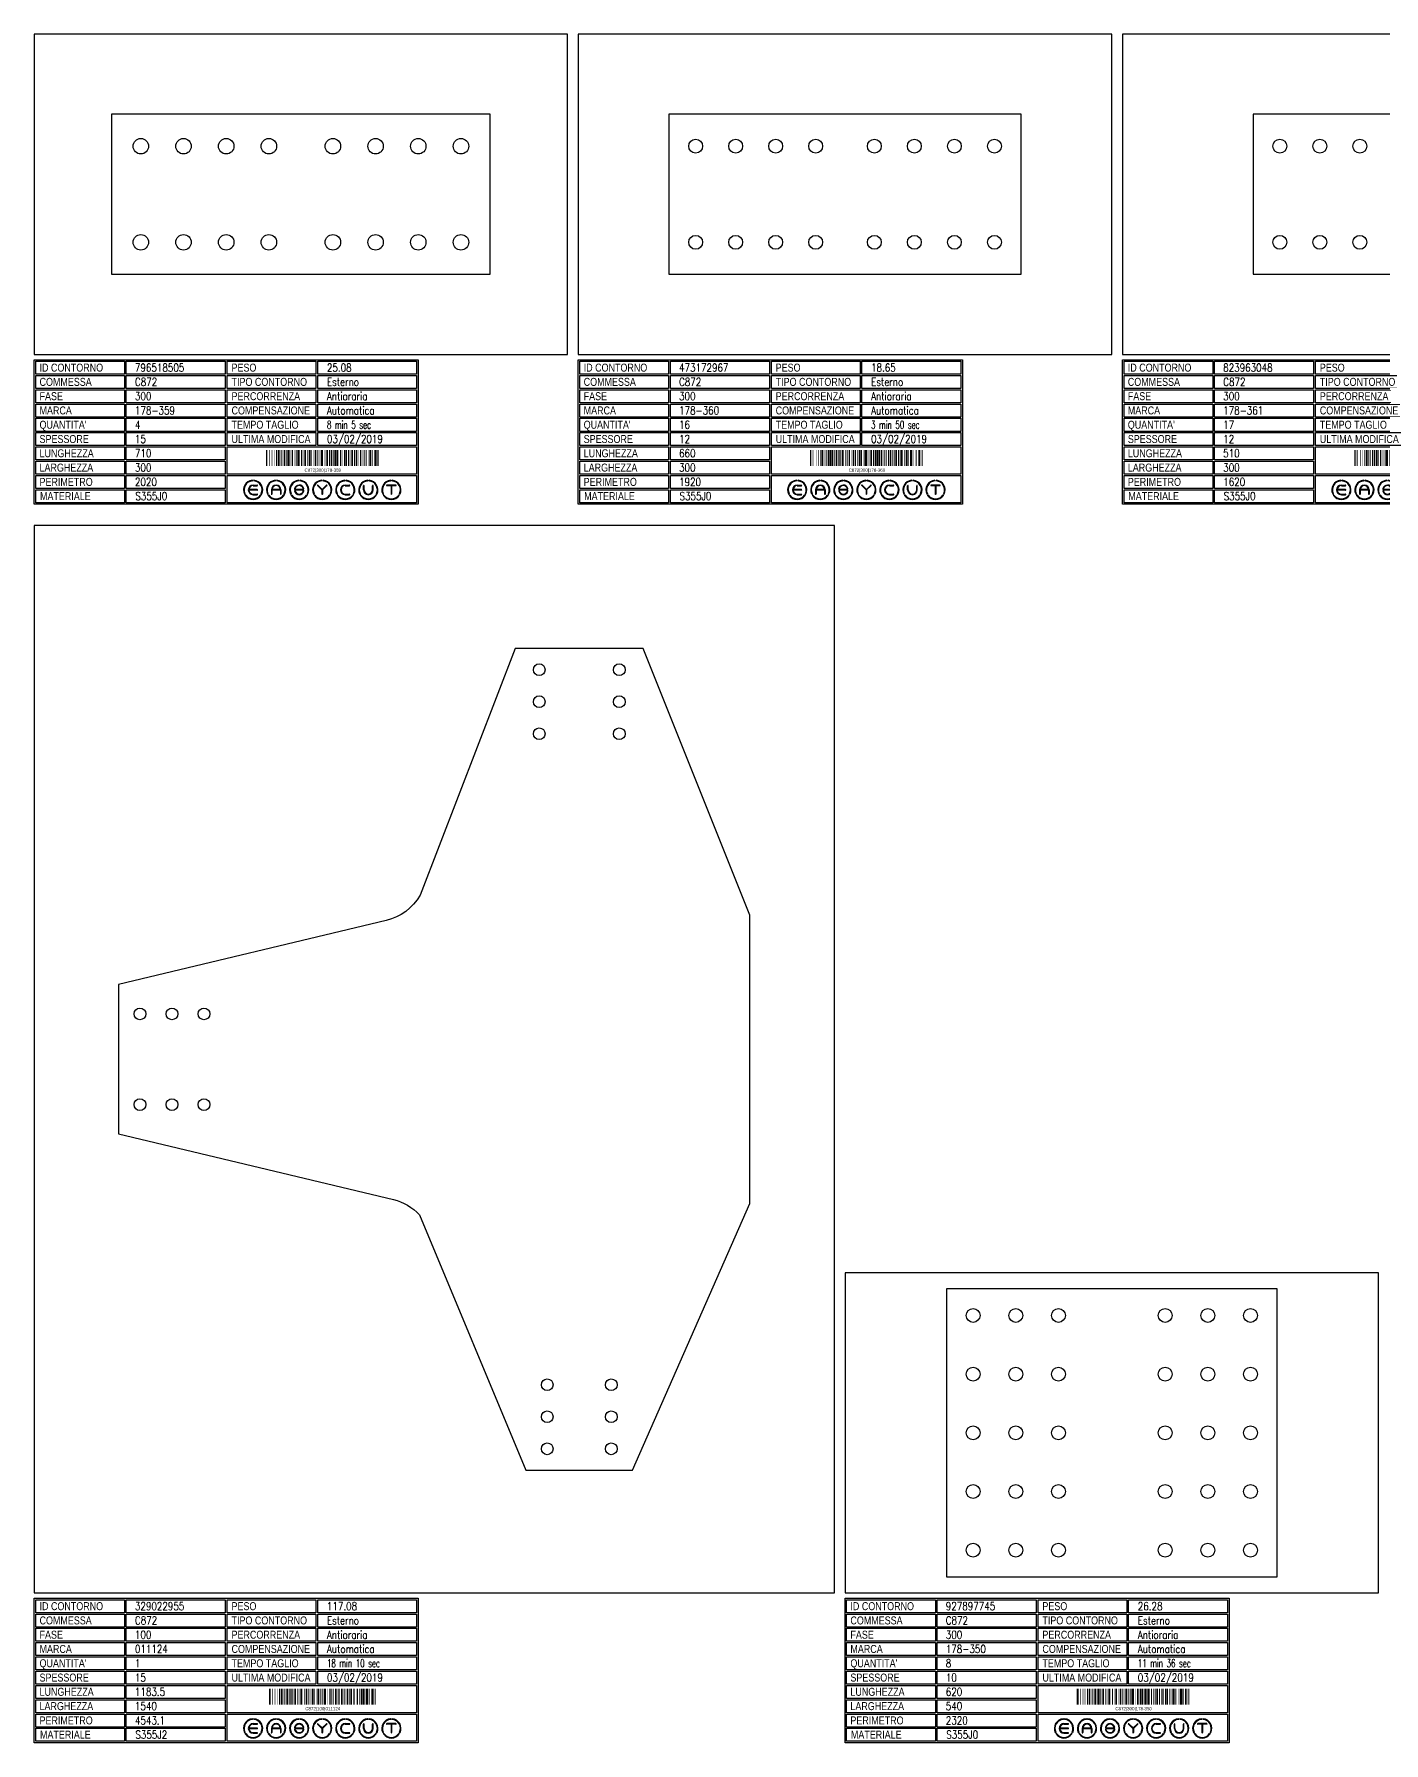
# Model space of a CAD drawing. Header units: millimetres. Extents: x 10000 to 53102, y 10000 to 35064.
# Drawn here: x 10000 to 12530, y 10000 to 13202 of the extents above; entities that cross this region are included whole.
import ezdxf
from ezdxf.enums import TextEntityAlignment as Align

# ---------------------------------------------------------------- set-up
doc = ezdxf.new("R2010")
doc.units = ezdxf.units.MM
doc.styles.add('EasyCutStyle', font='romans.shx', dxfattribs={"width": 0.8})
doc.styles.add('EasyCutStyle1', font='arial.ttf', dxfattribs={"width": 0.8})

# ---------------------------------------------------------------- blocks, each defined once
blk = doc.blocks.new('BlockShape01')
at = {"color": 253}
blk.add_lwpolyline([(0, 0), (720, 0), (720, -271), (0, -271)], close=True, dxfattribs=at)
at = {"color": 2}
for points in [[(3, -2.9), (169.3, -2.9), (169.3, -27.3), (3, -27.3)], [(3, -2.9), (169.3, -2.9), (169.3, -27.3), (3, -27.3)], [(3, -29.6), (169.3, -29.6), (169.3, -54), (3, -54)], [(361.9, -2.9), (528.3, -2.9), (528.3, -27.3), (361.9, -27.3)], [(361.9, -29.6), (528.3, -29.6), (528.3, -54), (361.9, -54)], [(3, -56.4), (169.3, -56.4), (169.3, -80.8), (3, -80.8)], [(361.9, -56.4), (528.3, -56.4), (528.3, -80.8), (361.9, -80.8)], [(3, -83.1), (169.3, -83.1), (169.3, -107.6), (3, -107.6)], [(361.9, -83.1), (528.3, -83.1), (528.3, -107.6), (361.9, -107.6)], [(3, -109.9), (169.3, -109.9), (169.3, -134.3), (3, -134.3)], [(361.9, -109.9), (528.3, -109.9), (528.3, -134.3), (361.9, -134.3)], [(3, -136.7), (169.3, -136.7), (169.3, -161.1), (3, -161.1)], [(361.9, -136.7), (528.3, -136.7), (528.3, -161.1), (361.9, -161.1)], [(3, -163.4), (169.3, -163.4), (169.3, -187.9), (3, -187.9)], [(3, -190.2), (169.3, -190.2), (169.3, -214.6), (3, -214.6)], [(3, -217), (169.3, -217), (169.3, -241.4), (3, -241.4)], [(3, -243.7), (169.3, -243.7), (169.3, -268.1), (3, -268.1)]]:
    blk.add_lwpolyline(points, close=True, dxfattribs=at)
at = {"color": 1}
for points in [[(172.7, -2.9), (358.1, -2.9), (358.1, -27.3), (172.7, -27.3)], [(172.7, -29.6), (358.1, -29.6), (358.1, -54), (172.7, -54)], [(531.6, -2.9), (717, -2.9), (717, -27.3), (531.6, -27.3)], [(531.6, -29.6), (717, -29.6), (717, -54), (531.6, -54)], [(172.7, -56.4), (358.1, -56.4), (358.1, -80.8), (172.7, -80.8)], [(531.6, -56.4), (717, -56.4), (717, -80.8), (531.6, -80.8)], [(172.7, -83.1), (358.1, -83.1), (358.1, -107.6), (172.7, -107.6)], [(531.6, -83.1), (717, -83.1), (717, -107.6), (531.6, -107.6)], [(172.7, -109.9), (358.1, -109.9), (358.1, -134.3), (172.7, -134.3)], [(531.6, -109.9), (717, -109.9), (717, -134.3), (531.6, -134.3)], [(172.7, -136.7), (358.1, -136.7), (358.1, -161.1), (172.7, -161.1)], [(531.6, -136.7), (717, -136.7), (717, -161.1), (531.6, -161.1)], [(172.7, -163.4), (358.1, -163.4), (358.1, -187.9), (172.7, -187.9)], [(172.7, -190.2), (358.1, -190.2), (358.1, -214.6), (172.7, -214.6)], [(361.9, -163.4), (717, -163.4), (717, -214.6), (361.9, -214.6)], [(172.7, -217), (358.1, -217), (358.1, -241.4), (172.7, -241.4)], [(361.9, -217), (717, -217), (717, -268.1), (361.9, -268.1)], [(172.7, -243.7), (358.1, -243.7), (358.1, -268.1), (172.7, -268.1)]]:
    blk.add_lwpolyline(points, close=True, dxfattribs=at)
at = {"color": 161, "style": 'EasyCutStyle1', "width": 0.8}
for s, p in [('ID CONTORNO', (10.1, -22.4)), ('PESO', (370, -22.4)), ('COMMESSA', (10.1, -49.1)), ('FASE', (10.1, -75.9)), ('TIPO CONTORNO', (370, -49.1)), ('PERCORRENZA', (370, -75.9)), ('MARCA', (10.1, -102.6)), ('COMPENSAZIONE', (370, -102.6)), ("QUANTITA'", (10.1, -129.4)), ('TEMPO TAGLIO', (370, -129.4)), ('SPESSORE', (10.1, -156.2)), ('ULTIMA MODIFICA', (370, -156.2)), ('LUNGHEZZA', (10.1, -182.9)), ('LARGHEZZA', (10.1, -209.7)), ('PERIMETRO', (10.1, -236.5)), ('MATERIALE', (11, -263.2))]:
    blk.add_text(s, height=15, dxfattribs=at).set_placement(p)
at = {"style": 'EasyCutStyle'}
for tag, p, width in [('IDSHAPE', (188.9, -22.4), 0.8), ('WEIGTHSHAPE', (548.8, -22.4), 0.8), ('ORDERSHAPE', (188.9, -49.1), 0.8), ('PHASESHAPE', (188.9, -75.9), 0.8), ('TYPESHAPE', (548.8, -49.1), 0.8), ('JOUSHAPE', (548.8, -75.9), 0.8), ('MKSHAPE', (188.9, -102.6), 0.8), ('COMPSHAPE', (548.8, -102.6), 0.8), ('QTASHAPE', (188.9, -129.4), 0.8), ('TIMECUTSHAPE', (548.8, -129.4), 0.65), ('TKSHAPE', (188.9, -156.2), 0.8), ('LASTMODIFYSHAPE', (548.8, -156.2), 0.8), ('LENGTHSHAPE', (188.9, -182.9), 0.8), ('HEIGHTSHAPE', (188.9, -209.7), 0.8), ('PERIMETERSHAPE', (188.9, -236.5), 0.8), ('MATSHAPE', (189.8, -263.2), 0.8)]:
    blk.add_attdef(tag, p, '', height=15, dxfattribs=dict(at, width=width))
blk = doc.blocks.new('Logo')
for color, points in [(140, [(-144.9, -7.2, -1), (-145.9, -7.6, -0.520567), (-131.2, 17.9, -1), (-131.1, 16.9, 0.520567)]), (256, [(-121.7, 0.5), (-137.5, 0.5, -0.394366), (-129.6, 7.9), (-121.7, 7.9, 1), (-121.7, 9), (-129.6, 9, 1), (-129.6, -9), (-121.7, -9, 1), (-121.7, -7.9), (-129.6, -7.9, -0.394366), (-137.5, -0.5), (-121.7, -0.5, 1)]), (140, [(-114.3, -7.2, 1), (-113.3, -7.6, 0.520567), (-128, 17.9, 0.916853), (-128.2, 16.9, 0.043377), (-128.1, 16.9, -0.520567)]), (140, [(-101.7, -7.2, -1), (-102.7, -7.6, -0.520567), (-88, 17.9, -1), (-87.9, 16.9, 0.520567)]), (140, [(-71.1, -7.2, 1), (-70.1, -7.6, 0.520567), (-84.8, 17.9, 1), (-84.9, 16.9, -0.520567)]), (140, [(-58.5, -7.2, -1), (-59.5, -7.6, -0.520567), (-44.8, 17.9, -1), (-44.7, 16.9, 0.520567)]), (256, [(-36.6, -0.5, -0.486114), (-35.5, -1.9, -0.776377), (-50.9, -2, 1), (-51.9, -2.3, 0.776377), (-34.5, -2.1, 0.486114), (-36.6, 0.5), (-49.8, 0.5, -0.486114), (-50.9, 1.9, -0.776377), (-35.5, 2, 1), (-34.5, 2.3, 0.776377), (-51.9, 2.1, 0.486114), (-49.8, -0.5)]), (140, [(-27.9, -7.2, 1), (-26.9, -7.6, 0.520567), (-41.6, 17.9, 1), (-41.7, 16.9, -0.520567)]), (140, [(-15.3, -7.2, -1), (-16.3, -7.6, -0.520567), (-1.6, 17.9, -1), (-1.5, 16.9, 0.520567)]), (256, [(0, 0.8), (-8.1, 8.8, 1), (-8.8, 8.1), (-0.5, -0.2), (-0.5, -7.9, 1), (0.5, -7.9), (0.5, -0.2), (8.8, 8.1, 1), (8.1, 8.8)]), (140, [(15.3, -7.2, 1), (16.3, -7.6, 0.520567), (1.6, 17.9, 1), (1.5, 16.9, -0.520567)]), (140, [(27.9, -7.2, -1), (26.9, -7.6, -0.520567), (41.6, 17.9, -1), (41.7, 16.9, 0.520567)]), (256, [(43.2, -9), (51.1, -9, 1), (51.1, -7.9), (43.2, -7.9, -1), (43.2, 7.9), (51.1, 7.9, 1), (51.1, 9), (43.2, 9, 1)]), (140, [(58.5, -7.2, 1), (59.5, -7.6, 0.520567), (44.8, 17.9, 1), (44.7, 16.9, -0.520567)]), (140, [(71.1, -7.2, -1), (70.1, -7.6, -0.520567), (84.8, 17.9, -1), (84.9, 16.9, 0.520567)]), (256, [(78.5, 0), (78.5, 7.9, 1), (77.4, 7.9), (77.4, 0, 1), (95.4, 0), (95.4, 7.9, 1), (94.3, 7.9), (94.3, 0, -1)]), (140, [(101.7, -7.2, 1), (102.7, -7.6, 0.520567), (88, 17.9, 1), (87.9, 16.9, -0.520567)]), (140, [(114.3, -7.2, -1), (113.3, -7.6, -0.520567), (128, 17.9, -1), (128.1, 16.9, 0.520567)]), (256, [(121.1, 9, 1), (121.1, 7.9), (129.1, 7.9), (129.1, -7.9, 1), (130.1, -7.9), (130.1, 7.9), (138.1, 7.9, 1), (138.1, 9)]), (140, [(144.9, -7.2, 1), (145.9, -7.6, 0.520567), (131.2, 17.9, 1), (131.1, 16.9, -0.520567)]), (140, [(-114.9, -10.3, 1), (-115.7, -9.7, -0.520567), (-143.5, -9.7, 1), (-144.3, -10.3, 0.520567)]), (140, [(-71.7, -10.3, 1), (-72.5, -9.7, -0.520567), (-100.3, -9.7, 1), (-101.1, -10.3, 0.520567)]), (140, [(-28.5, -10.3, 1), (-29.3, -9.7, -0.520567), (-57.1, -9.7, 1), (-57.9, -10.3, 0.520567)]), (140, [(14.7, -10.3, 1), (13.9, -9.7, -0.520567), (-13.9, -9.7, 1), (-14.7, -10.3, 0.520567)]), (140, [(57.9, -10.3, 1), (57.1, -9.7, -0.520567), (29.3, -9.7, 1), (28.5, -10.3, 0.520567)]), (140, [(101.1, -10.3, 1), (100.3, -9.7, -0.520567), (72.5, -9.7, 1), (71.7, -10.3, 0.520567)]), (140, [(144.3, -10.3, 1), (143.5, -9.7, -0.520567), (115.7, -9.7, 1), (114.9, -10.3, 0.520567)])]:
    blk.add_hatch(color=color).paths.add_polyline_path(points)
h = blk.add_hatch(color=256)
h.paths.add_polyline_path([(-78.5, -0.5), (-78.5, -7.9, 1), (-77.4, -7.9), (-77.4, 0, 1), (-95.4, 0), (-95.4, -7.9, 1), (-94.3, -7.9), (-94.3, -0.5)])
h.paths.add_polyline_path([(-94.3, 0.5, -0.933992), (-78.5, 0.5)], flags=16)
for p, q in [((-121.7, 0.5), (-137.5, 0.5)), ((-129.6, 9), (-121.7, 9)), ((-129.6, 7.9), (-121.7, 7.9)), ((-95.4, 0), (-95.4, -7.9)), ((-78.5, 0.5), (-94.3, 0.5)), ((-77.4, 0), (-77.4, -7.9)), ((-36.6, 0.5), (-49.8, 0.5)), ((-0.5, -0.2), (-8.8, 8.1)), ((0, 0.8), (-8.1, 8.8)), ((0, 0.8), (8.1, 8.8)), ((0.5, -0.2), (8.8, 8.1)), ((43.2, 9), (51.1, 9)), ((43.2, 7.9), (51.1, 7.9)), ((77.4, 0), (77.4, 7.9)), ((78.5, 0), (78.5, 7.9)), ((94.3, 0), (94.3, 7.9)), ((95.4, 0), (95.4, 7.9)), ((138.1, 9), (121.1, 9)), ((129.1, 7.9), (121.1, 7.9)), ((129.1, 7.9), (129.1, -7.9)), ((130.1, 7.9), (130.1, -7.9)), ((138.1, 7.9), (130.1, 7.9)), ((-121.7, -0.5), (-137.5, -0.5)), ((-129.6, -7.9), (-121.7, -7.9)), ((-129.6, -9), (-121.7, -9)), ((-94.3, -0.5), (-94.3, -7.9)), ((-78.5, -0.5), (-94.3, -0.5)), ((-78.5, -0.5), (-78.5, -7.9)), ((-36.6, -0.5), (-49.8, -0.5)), ((-0.5, -0.2), (-0.5, -7.9)), ((0.5, -0.2), (0.5, -7.9)), ((43.2, -7.9), (51.1, -7.9)), ((43.2, -9), (51.1, -9))]:
    blk.add_line(p, q)
at = {"color": 140}
for centre, radius, start, end in [((-129.6, 0), 18, 95, 205), ((-129.6, 0), 16.9, 95, 205), ((-131.1, 17.4), 0.54, 275, 95), ((-128.1, 17.4), 0.54, 85, 265), ((-129.6, 0), 16.9, 335, 85), ((-129.6, 0), 18, 335, 85), ((-86.4, 0), 18, 95, 205), ((-86.4, 0), 16.9, 95, 205), ((-87.9, 17.4), 0.54, 275, 95), ((-84.9, 17.4), 0.54, 85, 265), ((-86.4, 0), 16.9, 335, 85), ((-86.4, 0), 18, 335, 85), ((-43.2, 0), 18, 95, 205), ((-43.2, 0), 16.9, 95, 205), ((-44.7, 17.4), 0.54, 275, 95), ((-41.7, 17.4), 0.54, 85, 265), ((-43.2, 0), 16.9, 335, 85), ((-43.2, 0), 18, 335, 85), ((0, 0), 18, 95, 205), ((0, 0), 16.9, 95, 205), ((-1.5, 17.4), 0.54, 275, 95), ((1.5, 17.4), 0.54, 85, 265), ((0, 0), 16.9, 335, 85), ((0, 0), 18, 335, 85), ((43.2, 0), 18, 95, 205), ((43.2, 0), 16.9, 95, 205), ((41.7, 17.4), 0.54, 275, 95), ((44.7, 17.4), 0.54, 85, 265), ((43.2, 0), 16.9, 335, 85), ((43.2, 0), 18, 335, 85), ((86.4, 0), 18, 95, 205), ((86.4, 0), 16.9, 95, 205), ((84.9, 17.4), 0.54, 275, 95), ((87.9, 17.4), 0.54, 85, 265), ((86.4, 0), 16.9, 335, 85), ((86.4, 0), 18, 335, 85), ((129.6, 0), 18, 95, 205), ((129.6, 0), 16.9, 95, 205), ((128.1, 17.4), 0.54, 275, 95), ((131.1, 17.4), 0.54, 85, 265), ((129.6, 0), 16.9, 335, 85), ((129.6, 0), 18, 335, 85), ((-145.4, -7.4), 0.54, 205, 25), ((-143.9, -10), 0.54, 35, 215), ((-129.6, 0), 18, 215, 325), ((-129.6, 0), 16.9, 215, 325), ((-115.3, -10), 0.54, 325, 145), ((-113.8, -7.4), 0.54, 155, 335), ((-102.2, -7.4), 0.54, 205, 25), ((-100.7, -10), 0.54, 35, 215), ((-86.4, 0), 18, 215, 325), ((-86.4, 0), 16.9, 215, 325), ((-72.1, -10), 0.54, 325, 145), ((-70.6, -7.4), 0.54, 155, 335), ((-59, -7.4), 0.54, 205, 25), ((-57.5, -10), 0.54, 35, 215), ((-43.2, 0), 18, 215, 325), ((-43.2, 0), 16.9, 215, 325), ((-28.9, -10), 0.54, 325, 145), ((-27.4, -7.4), 0.54, 155, 335), ((-15.8, -7.4), 0.54, 205, 25), ((-14.3, -10), 0.54, 35, 215), ((0, 0), 18, 215, 325), ((0, 0), 16.9, 215, 325), ((14.3, -10), 0.54, 325, 145), ((15.8, -7.4), 0.54, 155, 335), ((27.4, -7.4), 0.54, 205, 25), ((28.9, -10), 0.54, 35, 215), ((43.2, 0), 18, 215, 325), ((43.2, 0), 16.9, 215, 325), ((57.5, -10), 0.54, 325, 145), ((59, -7.4), 0.54, 155, 335), ((70.6, -7.4), 0.54, 205, 25), ((72.1, -10), 0.54, 35, 215), ((86.4, 0), 18, 215, 325), ((86.4, 0), 16.9, 215, 325), ((100.7, -10), 0.54, 325, 145), ((102.2, -7.4), 0.54, 155, 335), ((113.8, -7.4), 0.54, 205, 25), ((115.3, -10), 0.54, 35, 215), ((129.6, 0), 18, 215, 325), ((129.6, 0), 16.9, 215, 325), ((143.9, -10), 0.54, 325, 145), ((145.4, -7.4), 0.54, 155, 335)]:
    blk.add_arc(centre, radius, start, end, dxfattribs=at)
for centre, radius, start, end in [((-129.6, 0), 9, 90, 270), ((-129.6, 0), 7.92, 90, 176.0904), ((-121.7, 8.5), 0.54, 270, 90), ((-121.7, 0), 0.54, 270, 90), ((-86.4, 0), 9, 0, 180), ((-86.4, 0), 7.92, 3.9096, 176.0904), ((-49.8, 1.6), 2.16, 166.2998, 270), ((-43.2, 0), 9, 15, 166.2998), ((-43.2, 0), 7.92, 15, 166.2998), ((-49.8, 1.6), 1.08, 166.2998, 270), ((-36.6, -1.6), 2.16, 346.2998, 90), ((-35, 2.2), 0.54, 195, 15), ((-8.5, 8.5), 0.54, 45, 225), ((8.5, 8.5), 0.54, 315, 135), ((43.2, 0), 9, 90, 270), ((43.2, 0), 7.92, 90, 270), ((51.1, 8.5), 0.54, 270, 90), ((77.9, 7.9), 0.54, 0, 180), ((86.4, 0), 9, 180, 0), ((86.4, 0), 7.92, 180, 0), ((94.9, 7.9), 0.54, 0, 180), ((121.1, 8.5), 0.54, 90, 270), ((138.1, 8.5), 0.54, 270, 90), ((-129.6, 0), 7.92, 183.9096, 270), ((-121.7, -8.5), 0.54, 270, 90), ((-94.9, -7.9), 0.54, 180, 0), ((-77.9, -7.9), 0.54, 180, 0), ((-51.4, -2.2), 0.54, 15, 195), ((-43.2, 0), 9, 195, 346.2998), ((-43.2, 0), 7.92, 195, 346.2998), ((-36.6, -1.6), 1.08, 346.2998, 90), ((0, -7.9), 0.54, 180, 0), ((51.1, -8.5), 0.54, 270, 90), ((129.6, -7.9), 0.54, 180, 0)]:
    blk.add_arc(centre, radius, start, end)
blk = doc.blocks.new('329022955_128', base_point=(381.75, -450))
at = {"linetype": 'Continuous'}
for points, const_width in [([(382.75, -450), (382.75, -420)], 2), ([(385.25, -450), (385.25, -420)], 1), ([(388.25, -450), (388.25, -420)], 1), ([(393.25, -450), (393.25, -420)], 1), ([(397.25, -450), (397.25, -420)], 1), ([(401.75, -450), (401.75, -420)], 2), ([(405.25, -450), (405.25, -420)], 3), ([(408.25, -450), (408.25, -420)], 1), ([(411.75, -450), (411.75, -420)], 2), ([(416.25, -450), (416.25, -420)], 3), ([(419.75, -450), (419.75, -420)], 2), ([(423.25, -450), (423.25, -420)], 3), ([(426.75, -450), (426.75, -420)], 2), ([(431.25, -450), (431.25, -420)], 3), ([(435.25, -450), (435.25, -420)], 1), ([(437.25, -450), (437.25, -420)], 1), ([(439.25, -450), (439.25, -420)], 1), ([(442.75, -450), (442.75, -420)], 4), ([(448.25, -450), (448.25, -420)], 1), ([(452.25, -450), (452.25, -420)], 3), ([(456.75, -450), (456.75, -420)], 2), ([(459.25, -450), (459.25, -420)], 1), ([(463.25, -450), (463.25, -420)], 3), ([(466.75, -450), (466.75, -420)], 2), ([(470.25, -450), (470.25, -420)], 1), ([(474.25, -450), (474.25, -420)], 3), ([(477.75, -450), (477.75, -420)], 2), ([(481.25, -450), (481.25, -420)], 1), ([(483.25, -450), (483.25, -420)], 1), ([(486.75, -450), (486.75, -420)], 4), ([(492.25, -450), (492.25, -420)], 1), ([(496.25, -450), (496.25, -420)], 3), ([(499.75, -450), (499.75, -420)], 2), ([(503.25, -450), (503.25, -420)], 1), ([(507.25, -450), (507.25, -420)], 3), ([(511.75, -450), (511.75, -420)], 2), ([(514.25, -450), (514.25, -420)], 1), ([(518.25, -450), (518.25, -420)], 3), ([(522.75, -450), (522.75, -420)], 2), ([(525.25, -450), (525.25, -420)], 1), ([(529.25, -450), (529.25, -420)], 3), ([(533.75, -450), (533.75, -420)], 2), ([(536.75, -450), (536.75, -420)], 2), ([(541.25, -450), (541.25, -420)], 3), ([(545.25, -450), (545.25, -420)], 1), ([(547.75, -450), (547.75, -420)], 2), ([(551.25, -450), (551.25, -420)], 1), ([(555.25, -450), (555.25, -420)], 3), ([(558.75, -450), (558.75, -420)], 2), ([(561.75, -450), (561.75, -420)], 2), ([(565.75, -450), (565.75, -420)], 4), ([(569.75, -450), (569.75, -420)], 2), ([(575.25, -450), (575.25, -420)], 3), ([(578.25, -450), (578.25, -420)], 1), ([(580.75, -450), (580.75, -420)], 2)]:
    blk.add_lwpolyline(points, dxfattribs=dict(at, const_width=const_width))
blk.add_text('C872|100|011124', height=6).set_placement((482.75, -460.5), align=Align.CENTER)
blk = doc.blocks.new('927897745_128', base_point=(350, -250))
at = {"linetype": 'Continuous'}
for points, const_width in [([(351, -250), (351, -220)], 2), ([(353.5, -250), (353.5, -220)], 1), ([(356.5, -250), (356.5, -220)], 1), ([(361.5, -250), (361.5, -220)], 1), ([(365.5, -250), (365.5, -220)], 1), ([(370, -250), (370, -220)], 2), ([(373.5, -250), (373.5, -220)], 3), ([(376.5, -250), (376.5, -220)], 1), ([(380, -250), (380, -220)], 2), ([(384.5, -250), (384.5, -220)], 3), ([(388, -250), (388, -220)], 2), ([(391.5, -250), (391.5, -220)], 3), ([(395, -250), (395, -220)], 2), ([(399.5, -250), (399.5, -220)], 3), ([(403.5, -250), (403.5, -220)], 1), ([(405.5, -250), (405.5, -220)], 1), ([(407.5, -250), (407.5, -220)], 1), ([(411, -250), (411, -220)], 4), ([(417, -250), (417, -220)], 2), ([(420.5, -250), (420.5, -220)], 1), ([(423.5, -250), (423.5, -220)], 3), ([(427.5, -250), (427.5, -220)], 1), ([(431.5, -250), (431.5, -220)], 3), ([(435, -250), (435, -220)], 2), ([(438.5, -250), (438.5, -220)], 1), ([(442.5, -250), (442.5, -220)], 3), ([(446, -250), (446, -220)], 2), ([(449.5, -250), (449.5, -220)], 1), ([(451.5, -250), (451.5, -220)], 1), ([(455, -250), (455, -220)], 4), ([(460.5, -250), (460.5, -220)], 1), ([(464.5, -250), (464.5, -220)], 3), ([(469, -250), (469, -220)], 2), ([(472.5, -250), (472.5, -220)], 3), ([(476, -250), (476, -220)], 2), ([(479.5, -250), (479.5, -220)], 3), ([(483.5, -250), (483.5, -220)], 3), ([(486.5, -250), (486.5, -220)], 1), ([(490, -250), (490, -220)], 2), ([(493.5, -250), (493.5, -220)], 1), ([(497, -250), (497, -220)], 2), ([(500.5, -250), (500.5, -220)], 3), ([(505, -250), (505, -220)], 2), ([(508.5, -250), (508.5, -220)], 1), ([(511.5, -250), (511.5, -220)], 3), ([(516, -250), (516, -220)], 2), ([(519.5, -250), (519.5, -220)], 3), ([(523.5, -250), (523.5, -220)], 1), ([(526.5, -250), (526.5, -220)], 1), ([(530.5, -250), (530.5, -220)], 3), ([(534, -250), (534, -220)], 2), ([(537.5, -250), (537.5, -220)], 1), ([(540.5, -250), (540.5, -220)], 1), ([(545, -250), (545, -220)], 4), ([(549, -250), (549, -220)], 2), ([(554.5, -250), (554.5, -220)], 3), ([(557.5, -250), (557.5, -220)], 1), ([(560, -250), (560, -220)], 2)]:
    blk.add_lwpolyline(points, dxfattribs=dict(at, const_width=const_width))
blk.add_text('C872|300|178-350', height=6).set_placement((456.5, -260.5), align=Align.CENTER)
blk = doc.blocks.new('796518505_128', base_point=(395, -370))
at = {"linetype": 'Continuous'}
for points, const_width in [([(396, -370), (396, -340)], 2), ([(398.5, -370), (398.5, -340)], 1), ([(401.5, -370), (401.5, -340)], 1), ([(406.5, -370), (406.5, -340)], 1), ([(410.5, -370), (410.5, -340)], 1), ([(415, -370), (415, -340)], 2), ([(418.5, -370), (418.5, -340)], 3), ([(421.5, -370), (421.5, -340)], 1), ([(425, -370), (425, -340)], 2), ([(429.5, -370), (429.5, -340)], 3), ([(433, -370), (433, -340)], 2), ([(436.5, -370), (436.5, -340)], 3), ([(440, -370), (440, -340)], 2), ([(444.5, -370), (444.5, -340)], 3), ([(448.5, -370), (448.5, -340)], 1), ([(450.5, -370), (450.5, -340)], 1), ([(452.5, -370), (452.5, -340)], 1), ([(456, -370), (456, -340)], 4), ([(462, -370), (462, -340)], 2), ([(465.5, -370), (465.5, -340)], 1), ([(468.5, -370), (468.5, -340)], 3), ([(472.5, -370), (472.5, -340)], 1), ([(476.5, -370), (476.5, -340)], 3), ([(480, -370), (480, -340)], 2), ([(483.5, -370), (483.5, -340)], 1), ([(487.5, -370), (487.5, -340)], 3), ([(491, -370), (491, -340)], 2), ([(494.5, -370), (494.5, -340)], 1), ([(496.5, -370), (496.5, -340)], 1), ([(500, -370), (500, -340)], 4), ([(505.5, -370), (505.5, -340)], 1), ([(509.5, -370), (509.5, -340)], 3), ([(514, -370), (514, -340)], 2), ([(517.5, -370), (517.5, -340)], 3), ([(521, -370), (521, -340)], 2), ([(524.5, -370), (524.5, -340)], 3), ([(528.5, -370), (528.5, -340)], 3), ([(531.5, -370), (531.5, -340)], 1), ([(535, -370), (535, -340)], 2), ([(538.5, -370), (538.5, -340)], 1), ([(542, -370), (542, -340)], 2), ([(545.5, -370), (545.5, -340)], 3), ([(550, -370), (550, -340)], 2), ([(553.5, -370), (553.5, -340)], 1), ([(556.5, -370), (556.5, -340)], 3), ([(561, -370), (561, -340)], 2), ([(564.5, -370), (564.5, -340)], 3), ([(568.5, -370), (568.5, -340)], 1), ([(572.5, -370), (572.5, -340)], 3), ([(576.5, -370), (576.5, -340)], 1), ([(579, -370), (579, -340)], 2), ([(583, -370), (583, -340)], 2), ([(586.5, -370), (586.5, -340)], 1), ([(590.5, -370), (590.5, -340)], 3), ([(594, -370), (594, -340)], 2), ([(599.5, -370), (599.5, -340)], 3), ([(602.5, -370), (602.5, -340)], 1), ([(605, -370), (605, -340)], 2)]:
    blk.add_lwpolyline(points, dxfattribs=dict(at, const_width=const_width))
blk.add_text('C872|300|178-359', height=6).set_placement((501.5, -380.5), align=Align.CENTER)
blk = doc.blocks.new('473172967_128', base_point=(370, -370))
at = {"linetype": 'Continuous'}
for points, const_width in [([(371, -370), (371, -340)], 2), ([(373.5, -370), (373.5, -340)], 1), ([(376.5, -370), (376.5, -340)], 1), ([(381.5, -370), (381.5, -340)], 1), ([(385.5, -370), (385.5, -340)], 1), ([(390, -370), (390, -340)], 2), ([(393.5, -370), (393.5, -340)], 3), ([(396.5, -370), (396.5, -340)], 1), ([(400, -370), (400, -340)], 2), ([(404.5, -370), (404.5, -340)], 3), ([(408, -370), (408, -340)], 2), ([(411.5, -370), (411.5, -340)], 3), ([(415, -370), (415, -340)], 2), ([(419.5, -370), (419.5, -340)], 3), ([(423.5, -370), (423.5, -340)], 1), ([(425.5, -370), (425.5, -340)], 1), ([(427.5, -370), (427.5, -340)], 1), ([(431, -370), (431, -340)], 4), ([(437, -370), (437, -340)], 2), ([(440.5, -370), (440.5, -340)], 1), ([(443.5, -370), (443.5, -340)], 3), ([(447.5, -370), (447.5, -340)], 1), ([(451.5, -370), (451.5, -340)], 3), ([(455, -370), (455, -340)], 2), ([(458.5, -370), (458.5, -340)], 1), ([(462.5, -370), (462.5, -340)], 3), ([(466, -370), (466, -340)], 2), ([(469.5, -370), (469.5, -340)], 1), ([(471.5, -370), (471.5, -340)], 1), ([(475, -370), (475, -340)], 4), ([(480.5, -370), (480.5, -340)], 1), ([(484.5, -370), (484.5, -340)], 3), ([(489, -370), (489, -340)], 2), ([(492.5, -370), (492.5, -340)], 3), ([(496, -370), (496, -340)], 2), ([(499.5, -370), (499.5, -340)], 3), ([(503.5, -370), (503.5, -340)], 3), ([(506.5, -370), (506.5, -340)], 1), ([(510, -370), (510, -340)], 2), ([(513.5, -370), (513.5, -340)], 1), ([(517, -370), (517, -340)], 2), ([(520.5, -370), (520.5, -340)], 3), ([(525, -370), (525, -340)], 2), ([(528.5, -370), (528.5, -340)], 1), ([(531.5, -370), (531.5, -340)], 3), ([(536, -370), (536, -340)], 2), ([(540.5, -370), (540.5, -340)], 3), ([(543.5, -370), (543.5, -340)], 1), ([(546.5, -370), (546.5, -340)], 1), ([(550.5, -370), (550.5, -340)], 3), ([(554, -370), (554, -340)], 2), ([(559, -370), (559, -340)], 4), ([(562.5, -370), (562.5, -340)], 1), ([(564.5, -370), (564.5, -340)], 1), ([(569, -370), (569, -340)], 2), ([(574.5, -370), (574.5, -340)], 3), ([(577.5, -370), (577.5, -340)], 1), ([(580, -370), (580, -340)], 2)]:
    blk.add_lwpolyline(points, dxfattribs=dict(at, const_width=const_width))
blk.add_text('C872|300|178-360', height=6).set_placement((476.5, -380.5), align=Align.CENTER)
blk = doc.blocks.new('823963048_128', base_point=(295, -370))
at = {"linetype": 'Continuous'}
for points, const_width in [([(296, -370), (296, -340)], 2), ([(298.5, -370), (298.5, -340)], 1), ([(301.5, -370), (301.5, -340)], 1), ([(306.5, -370), (306.5, -340)], 1), ([(310.5, -370), (310.5, -340)], 1), ([(315, -370), (315, -340)], 2), ([(318.5, -370), (318.5, -340)], 3), ([(321.5, -370), (321.5, -340)], 1), ([(325, -370), (325, -340)], 2), ([(329.5, -370), (329.5, -340)], 3), ([(333, -370), (333, -340)], 2), ([(336.5, -370), (336.5, -340)], 3), ([(340, -370), (340, -340)], 2), ([(344.5, -370), (344.5, -340)], 3), ([(348.5, -370), (348.5, -340)], 1), ([(350.5, -370), (350.5, -340)], 1), ([(352.5, -370), (352.5, -340)], 1), ([(356, -370), (356, -340)], 4), ([(362, -370), (362, -340)], 2), ([(365.5, -370), (365.5, -340)], 1), ([(368.5, -370), (368.5, -340)], 3), ([(372.5, -370), (372.5, -340)], 1), ([(376.5, -370), (376.5, -340)], 3), ([(380, -370), (380, -340)], 2), ([(383.5, -370), (383.5, -340)], 1), ([(387.5, -370), (387.5, -340)], 3), ([(391, -370), (391, -340)], 2), ([(394.5, -370), (394.5, -340)], 1), ([(396.5, -370), (396.5, -340)], 1), ([(400, -370), (400, -340)], 4), ([(405.5, -370), (405.5, -340)], 1), ([(409.5, -370), (409.5, -340)], 3), ([(414, -370), (414, -340)], 2), ([(417.5, -370), (417.5, -340)], 3), ([(421, -370), (421, -340)], 2), ([(424.5, -370), (424.5, -340)], 3), ([(428.5, -370), (428.5, -340)], 3), ([(431.5, -370), (431.5, -340)], 1), ([(435, -370), (435, -340)], 2), ([(438.5, -370), (438.5, -340)], 1), ([(442, -370), (442, -340)], 2), ([(445.5, -370), (445.5, -340)], 3), ([(450, -370), (450, -340)], 2), ([(453.5, -370), (453.5, -340)], 1), ([(456.5, -370), (456.5, -340)], 3), ([(461, -370), (461, -340)], 2), ([(465.5, -370), (465.5, -340)], 3), ([(468.5, -370), (468.5, -340)], 1), ([(471.5, -370), (471.5, -340)], 1), ([(475.5, -370), (475.5, -340)], 3), ([(480, -370), (480, -340)], 2), ([(483, -370), (483, -340)], 2), ([(486.5, -370), (486.5, -340)], 1), ([(490.5, -370), (490.5, -340)], 1), ([(494, -370), (494, -340)], 2), ([(499.5, -370), (499.5, -340)], 3), ([(502.5, -370), (502.5, -340)], 1), ([(505, -370), (505, -340)], 2)]:
    blk.add_lwpolyline(points, dxfattribs=dict(at, const_width=const_width))
blk.add_text('C872|300|178-361', height=6).set_placement((401.5, -380.5), align=Align.CENTER)

msp = doc.modelspace()

# ---------------------------------------------------------------- linework, layer by layer
for p, q in [((11000, 13202), (10000, 13202)), ((10000, 13202), (10000, 12602)), ((11000, 12602), (11000, 13202)), ((12020, 13202), (11020, 13202)), ((11020, 13202), (11020, 12602)), ((12020, 12602), (12020, 13202)), ((13040, 13202), (12040, 13202)), ((12040, 13202), (12040, 12602)), ((10000, 12602), (11000, 12602)), ((11020, 12602), (12020, 12602)), ((12040, 12602), (13040, 12602)), ((11500, 12281), (10000, 12281)), ((10000, 12281), (10000, 10281)), ((11500, 10281), (11500, 12281)), ((12520, 10881), (11520, 10881)), ((11520, 10881), (11520, 10281)), ((12520, 10281), (12520, 10881)), ((10000, 10281), (11500, 10281)), ((11520, 10281), (12520, 10281))]:
    msp.add_line(p, q)
at = {"color": 2}
for points in [[(10145, 12752), (10855, 12752), (10855, 13052), (10145, 13052)], [(11190, 12752), (11850, 12752), (11850, 13052), (11190, 13052)], [(12285, 12752), (12795, 12752), (12795, 13052), (12285, 13052)], [(11710, 10311), (12330, 10311), (12330, 10851), (11710, 10851)]]:
    msp.add_lwpolyline(points, close=True, dxfattribs=at)
msp.add_lwpolyline([(10921.8, 10511), (11121.8, 10511), (11341.8, 11011), (11341.8, 11551), (11141.8, 12051), (10901.8, 12051), (10723.3, 11588.5, -0.206722), (10659.8, 11541), (10158.3, 11421), (10158.3, 11141), (10673.3, 11018, -0.14468), (10722.3, 10989.5)], format="xyb", close=True, dxfattribs=at)
at = {"color": 4}
for centre, radius in [((10200, 12992), 14.5), ((10280, 12992), 14.5), ((10360, 12992), 14.5), ((10440, 12992), 14.5), ((10560, 12992), 14.5), ((10640, 12992), 14.5), ((10720, 12992), 14.5), ((10800, 12992), 14.5), ((11240, 12992), 13), ((11315, 12992), 13), ((11390, 12992), 13), ((11465, 12992), 13), ((11575, 12992), 13), ((11650, 12992), 13), ((11725, 12992), 13), ((11800, 12992), 13), ((12335, 12992), 13), ((12410, 12992), 13), ((12485, 12992), 13), ((10200, 12812), 14.5), ((10280, 12812), 14.5), ((10360, 12812), 14.5), ((10440, 12812), 14.5), ((10560, 12812), 14.5), ((10640, 12812), 14.5), ((10720, 12812), 14.5), ((10800, 12812), 14.5), ((11240, 12812), 13), ((11315, 12812), 13), ((11390, 12812), 13), ((11465, 12812), 13), ((11575, 12812), 13), ((11650, 12812), 13), ((11725, 12812), 13), ((11800, 12812), 13), ((12335, 12812), 13), ((12410, 12812), 13), ((12485, 12812), 13), ((10946.8, 12011), 11), ((11096.8, 12011), 11), ((10946.8, 11951), 11), ((11096.8, 11951), 11), ((10946.8, 11891), 11), ((11096.8, 11891), 11), ((10198.3, 11366), 11), ((10258.3, 11366), 11), ((10318.3, 11366), 11), ((10198.3, 11196), 11), ((10258.3, 11196), 11), ((10318.3, 11196), 11), ((11760, 10801), 13), ((11840, 10801), 13), ((11920, 10801), 13), ((12120, 10801), 13), ((12200, 10801), 13), ((12280, 10801), 13), ((11760, 10691), 13), ((11840, 10691), 13), ((11920, 10691), 13), ((12120, 10691), 13), ((12200, 10691), 13), ((12280, 10691), 13), ((10961.8, 10671), 11), ((11081.8, 10671), 11), ((10961.8, 10611), 11), ((11081.8, 10611), 11), ((11760, 10581), 13), ((11840, 10581), 13), ((11920, 10581), 13), ((12120, 10581), 13), ((12200, 10581), 13), ((12280, 10581), 13), ((10961.8, 10551), 11), ((11081.8, 10551), 11), ((11760, 10471), 13), ((11840, 10471), 13), ((11920, 10471), 13), ((12120, 10471), 13), ((12200, 10471), 13), ((12280, 10471), 13), ((11760, 10361), 13), ((11840, 10361), 13), ((11920, 10361), 13), ((12120, 10361), 13), ((12200, 10361), 13), ((12280, 10361), 13)]:
    msp.add_circle(centre, radius, dxfattribs=at)

# ---------------------------------------------------------------- block references
for p, values in [((10000, 12592), {'IDSHAPE': '796518505', 'ORDERSHAPE': 'C872', 'PHASESHAPE': '300', 'MKSHAPE': '178-359', 'TKSHAPE': '15', 'LENGTHSHAPE': '710', 'HEIGHTSHAPE': '300', 'MATSHAPE': 'S355J0', 'LASTMODIFYSHAPE': '03/02/2019', 'PERIMETERSHAPE': '2020', 'WEIGTHSHAPE': '25.08', 'TYPESHAPE': 'Esterno', 'JOUSHAPE': 'Antioraria', 'COMPSHAPE': 'Automatica', 'TIMECUTSHAPE': '8 min 5 sec', 'QTASHAPE': '4'}), ((11020, 12592), {'IDSHAPE': '473172967', 'ORDERSHAPE': 'C872', 'PHASESHAPE': '300', 'MKSHAPE': '178-360', 'TKSHAPE': '12', 'LENGTHSHAPE': '660', 'HEIGHTSHAPE': '300', 'MATSHAPE': 'S355J0', 'LASTMODIFYSHAPE': '03/02/2019', 'PERIMETERSHAPE': '1920', 'WEIGTHSHAPE': '18.65', 'TYPESHAPE': 'Esterno', 'JOUSHAPE': 'Antioraria', 'COMPSHAPE': 'Automatica', 'TIMECUTSHAPE': '3 min 50 sec', 'QTASHAPE': '16'}), ((12040, 12592), {'IDSHAPE': '823963048', 'ORDERSHAPE': 'C872', 'PHASESHAPE': '300', 'MKSHAPE': '178-361', 'TKSHAPE': '12', 'LENGTHSHAPE': '510', 'HEIGHTSHAPE': '300', 'MATSHAPE': 'S355J0', 'LASTMODIFYSHAPE': '03/02/2019', 'PERIMETERSHAPE': '1620', 'WEIGTHSHAPE': '14.41', 'TYPESHAPE': 'Esterno', 'JOUSHAPE': 'Antioraria', 'COMPSHAPE': 'Automatica', 'TIMECUTSHAPE': '3 min 14 sec', 'QTASHAPE': '17'}), ((10000, 10271), {'IDSHAPE': '329022955', 'ORDERSHAPE': 'C872', 'PHASESHAPE': '100', 'MKSHAPE': '011124', 'TKSHAPE': '15', 'LENGTHSHAPE': '1183.5', 'HEIGHTSHAPE': '1540', 'MATSHAPE': 'S355J2', 'LASTMODIFYSHAPE': '03/02/2019', 'PERIMETERSHAPE': '4543.1', 'WEIGTHSHAPE': '117.08', 'TYPESHAPE': 'Esterno', 'JOUSHAPE': 'Antioraria', 'COMPSHAPE': 'Automatica', 'TIMECUTSHAPE': '18 min 10 sec', 'QTASHAPE': '1'}), ((11520, 10271), {'IDSHAPE': '927897745', 'ORDERSHAPE': 'C872', 'PHASESHAPE': '300', 'MKSHAPE': '178-350', 'TKSHAPE': '10', 'LENGTHSHAPE': '620', 'HEIGHTSHAPE': '540', 'MATSHAPE': 'S355J0', 'LASTMODIFYSHAPE': '03/02/2019', 'PERIMETERSHAPE': '2320', 'WEIGTHSHAPE': '26.28', 'TYPESHAPE': 'Esterno', 'JOUSHAPE': 'Antioraria', 'COMPSHAPE': 'Automatica', 'TIMECUTSHAPE': '11 min 36 sec', 'QTASHAPE': '8'})]:
    msp.add_blockref('BlockShape01', p).add_auto_attribs(values)
for name, p in [('796518505_128', (10434.5, 12392.5)), ('473172967_128', (11454.5, 12392.5)), ('823963048_128', (12474.5, 12392.5)), ('Logo', (10540, 12348)), ('Logo', (11560, 12348)), ('Logo', (12580, 12348)), ('329022955_128', (10440, 10071.5)), ('927897745_128', (11954.5, 10071.5)), ('Logo', (10540, 10027)), ('Logo', (12060, 10027))]:
    msp.add_blockref(name, p)

doc.saveas('drawing.dxf')
